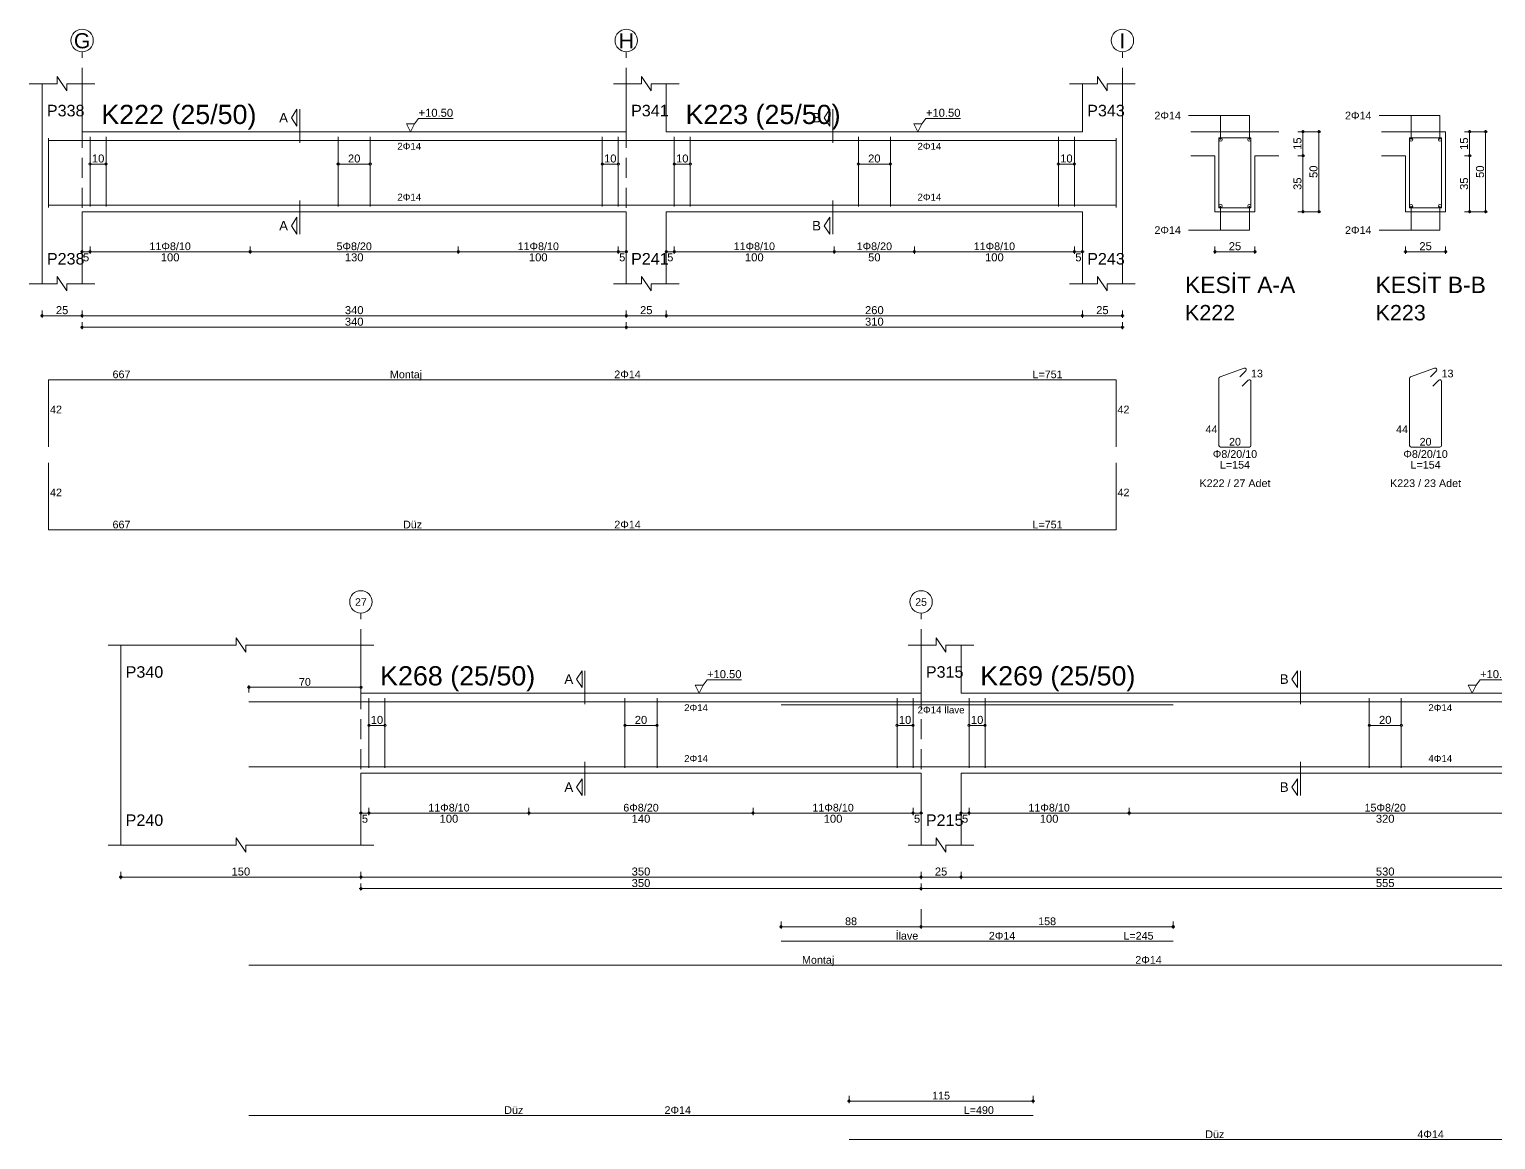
# Model space of a CAD drawing. Header units: millimetres. Extents: x 2232 to 85269, y -3593 to 5869.
# Drawn here: x 46769 to 48143, y -1453 to -412 of the extents above; entities that cross this region are included whole.
import ezdxf

# ---------------------------------------------------------------- set-up
doc = ezdxf.new("R2010")
doc.units = ezdxf.units.MM
doc.linetypes.add('DASHDOT2', pattern=[12.7, 6.35, -3.175, 0, -3.175])
doc.linetypes.add('DASHED4', pattern=[18.75, 12.5, -6.25])
doc.layers.add('aks', color=251, linetype='DASHDOT2', lineweight=35)
for name, color, linetype in [('Donatı Topl. Uzun. Yazısı', 7, 'Continuous'), ('Donatı Uz. Yazısı', 7, 'Continuous'), ('Donatı Yazısı', 7, 'Continuous'), ('Donatı Çizgisi', 7, 'Continuous'), ('Kiriş', 7, 'Continuous'), ('Standart', 7, 'Continuous'), ('Ölçülendirme', 7, 'Continuous')]:
    doc.layers.add(name, color=color, linetype=linetype)
doc.styles.add('arial_1_18', font='arial.ttf', dxfattribs={"height": 0.2})

# ---------------------------------------------------------------- blocks, each defined once
blk = doc.blocks.new('IDE792Entity7469')
at = {"layer": 'aks', "color": 30, "linetype": 'DASHED4', "lineweight": 5}
for points in [[(9828.24, 2001.7), (9828.24, 2136.7)], [(10168.24, 2001.7), (10168.24, 2136.7)], [(10478.24, 2001.7), (10478.24, 2136.7)]]:
    blk.add_lwpolyline(points, dxfattribs=at)
at = {"layer": 'aks', "color": 1, "linetype": 'Continuous', "lineweight": 5}
for centre in [(9828.24, 2143.7), (10168.24, 2143.7), (10478.24, 2143.7)]:
    blk.add_circle(centre, 7, dxfattribs=at)
at = {"layer": 'Donatı Çizgisi', "color": 5, "linetype": 'Continuous', "lineweight": 5}
for points in [[(9807.24, 2039.3), (9807.24, 2082.7)], [(9807.24, 2081.3), (10474.24, 2081.3)], [(9833.24, 2039.9), (9833.24, 2083.5)], [(9843.24, 2039.9), (9843.24, 2083.5)], [(9988.24, 2039.9), (9988.24, 2083.5)], [(10008.24, 2039.9), (10008.24, 2083.5)], [(10153.24, 2039.9), (10153.24, 2083.5)], [(10163.24, 2039.9), (10163.24, 2083.5)], [(10198.24, 2039.9), (10198.24, 2083.5)], [(10208.24, 2039.9), (10208.24, 2083.5)], [(10313.24, 2039.9), (10313.24, 2083.5)], [(10333.24, 2039.9), (10333.24, 2083.5)], [(10438.24, 2039.9), (10438.24, 2083.5)], [(10448.24, 2039.9), (10448.24, 2083.5)], [(10474.24, 2039.3), (10474.24, 2082.7)], [(10538.57, 2039.2), (10538.57, 2082.8)], [(10538.57, 2082.8), (10558.57, 2082.8)], [(10558.57, 2039.2), (10558.57, 2082.8)], [(10657.65, 2039.2), (10657.65, 2082.8)], [(10657.65, 2082.8), (10677.65, 2082.8)], [(10677.65, 2039.2), (10677.65, 2082.8)], [(9807.24, 2040.7), (10474.24, 2040.7)], [(10538.57, 2039.2), (10558.57, 2039.2)], [(10657.65, 2039.2), (10677.65, 2039.2)], [(10539.24, 1933.44), (10554.25, 1938.91)], [(10551.68, 1933.59), (10555.32, 1937.23)], [(10658.33, 1933.44), (10673.33, 1938.91)], [(10670.76, 1933.59), (10674.4, 1937.23)], [(9807.24, 1889.7), (9807.24, 1931.7)], [(9807.24, 1931.7), (10474.24, 1931.7)], [(10474.24, 1889.7), (10474.24, 1931.7)], [(10538.57, 1890.62), (10538.57, 1932.49)], [(10553.05, 1927.68), (10556.83, 1931.46)], [(10558.57, 1890.62), (10558.57, 1930.74)], [(10657.65, 1890.62), (10657.65, 1932.49)], [(10672.14, 1927.68), (10675.91, 1931.46)], [(10677.65, 1890.62), (10677.65, 1930.74)], [(10539.59, 1889.6), (10557.55, 1889.6)], [(10658.67, 1889.6), (10676.63, 1889.6)], [(9807.24, 1837.85), (9807.24, 1879.85)], [(10474.24, 1837.85), (10474.24, 1879.85)], [(9807.24, 1837.85), (10474.24, 1837.85)]]:
    blk.add_lwpolyline(points, dxfattribs=at)
for centre in [(10539.57, 2081.8), (10557.57, 2081.8), (10658.65, 2081.8), (10676.65, 2081.8), (10539.57, 2040.2), (10557.57, 2040.2), (10658.65, 2040.2), (10676.65, 2040.2)]:
    blk.add_circle(centre, 1, dxfattribs=at)
for centre, start, end in [((10539.59, 1932.49), 110, 180), ((10554.6, 1937.95), 315, 110), ((10658.67, 1932.49), 110, 180), ((10673.68, 1937.95), 315, 110), ((10557.55, 1930.74), 0, 135), ((10676.63, 1930.74), 0, 135), ((10539.59, 1890.62), 180, 270), ((10557.55, 1890.62), 270, 0), ((10658.67, 1890.62), 180, 270), ((10676.63, 1890.62), 270, 0)]:
    blk.add_arc(centre, 1.02, start, end, dxfattribs=at)
at = {"layer": 'Kiriş', "color": 1, "linetype": 'Continuous', "lineweight": 5}
for points in [[(9795.24, 2116.7), (9812.74, 2116.7)], [(9803.24, 1991.7), (9803.24, 2116.7)], [(9812.74, 2116.7), (9812.74, 2121.2)], [(9818.74, 2112.2), (9812.74, 2121.2)], [(9818.74, 2112.2), (9818.74, 2116.7)], [(9818.74, 2116.7), (9836.24, 2116.7)], [(9828.24, 2086.7), (9828.24, 2116.7)], [(10160.24, 2116.7), (10177.74, 2116.7)], [(10168.24, 2086.7), (10168.24, 2116.7)], [(10177.74, 2116.7), (10177.74, 2121.2)], [(10183.74, 2112.2), (10177.74, 2121.2)], [(10183.74, 2116.7), (10201.24, 2116.7)], [(10183.74, 2112.2), (10183.74, 2116.7)], [(10193.24, 2086.7), (10193.24, 2116.7)], [(10445.24, 2116.7), (10462.74, 2116.7)], [(10453.24, 2086.7), (10453.24, 2116.7)], [(10462.74, 2116.7), (10462.74, 2121.2)], [(10468.74, 2112.2), (10462.74, 2121.2)], [(10468.74, 2116.7), (10486.24, 2116.7)], [(10468.74, 2112.2), (10468.74, 2116.7)], [(10478.24, 1991.7), (10478.24, 2116.7)], [(9828.24, 2086.7), (10168.24, 2086.7)], [(10193.24, 2086.7), (10453.24, 2086.7)], [(10521.07, 2086.7), (10576.07, 2086.7)], [(10640.15, 2086.7), (10680.15, 2086.7)], [(10680.15, 2036.7), (10680.15, 2086.7)], [(10521.07, 2071.7), (10536.07, 2071.7)], [(10536.07, 2036.7), (10536.07, 2071.7)], [(10561.07, 2071.7), (10576.07, 2071.7)], [(10561.07, 2036.7), (10561.07, 2071.7)], [(10640.15, 2071.7), (10655.15, 2071.7)], [(10655.15, 2036.7), (10655.15, 2071.7)], [(9828.24, 2036.7), (10168.24, 2036.7)], [(9828.24, 1991.7), (9828.24, 2036.7)], [(10168.24, 1991.7), (10168.24, 2036.7)], [(10193.24, 2036.7), (10453.24, 2036.7)], [(10193.24, 1991.7), (10193.24, 2036.7)], [(10453.24, 1991.7), (10453.24, 2036.7)], [(10536.07, 2036.7), (10561.07, 2036.7)], [(10655.15, 2036.7), (10680.15, 2036.7)], [(9795.24, 1991.7), (9812.74, 1991.7)], [(9818.74, 1987.2), (9812.74, 1996.2)], [(9812.74, 1991.7), (9812.74, 1996.2)], [(9818.74, 1991.7), (9836.24, 1991.7)], [(9818.74, 1987.2), (9818.74, 1991.7)], [(10160.24, 1991.7), (10177.74, 1991.7)], [(10183.74, 1987.2), (10177.74, 1996.2)], [(10177.74, 1991.7), (10177.74, 1996.2)], [(10183.74, 1991.7), (10201.24, 1991.7)], [(10183.74, 1987.2), (10183.74, 1991.7)], [(10445.24, 1991.7), (10462.74, 1991.7)], [(10468.74, 1987.2), (10462.74, 1996.2)], [(10462.74, 1991.7), (10462.74, 1996.2)], [(10468.74, 1991.7), (10486.24, 1991.7)], [(10468.74, 1987.2), (10468.74, 1991.7)]]:
    blk.add_lwpolyline(points, dxfattribs=at)
at = {"layer": 'Ölçülendirme', "color": 1, "linetype": 'Continuous', "lineweight": 5}
for points in [[(9958.99, 2095.45), (9962.49, 2100.7)], [(9962.49, 2090.2), (9962.49, 2100.7)], [(9964.24, 2079.7), (9964.24, 2100.7)], [(10291.99, 2095.45), (10295.49, 2100.7)], [(10295.49, 2090.2), (10295.49, 2100.7)], [(10297.24, 2079.7), (10297.24, 2100.7)], [(9962.49, 2090.2), (9958.99, 2095.45)], [(10033.49, 2086.7), (10030.99, 2091.7)], [(10030.99, 2091.7), (10035.99, 2091.7)], [(10035.99, 2091.7), (10033.49, 2086.7)], [(10035.99, 2091.7), (10038.49, 2095.03)], [(10038.49, 2095.03), (10060.05, 2095.03)], [(10295.49, 2090.2), (10291.99, 2095.45)], [(10350.49, 2086.7), (10347.99, 2091.7)], [(10347.99, 2091.7), (10352.99, 2091.7)], [(10352.99, 2091.7), (10350.49, 2086.7)], [(10352.99, 2091.7), (10355.49, 2095.03)], [(10355.49, 2095.03), (10377.05, 2095.03)], [(10519.57, 2096.8), (10557.57, 2096.8)], [(10539.57, 2081.8), (10539.57, 2096.8)], [(10557.57, 2081.8), (10557.57, 2096.8)], [(10638.65, 2096.8), (10676.65, 2096.8)], [(10658.65, 2081.8), (10658.65, 2096.8)], [(10676.65, 2081.8), (10676.65, 2096.8)], [(10033.49, 2086.7), (10033.49, 2086.7)], [(10350.49, 2086.7), (10350.49, 2086.7)], [(10587.82, 2086.7), (10602.32, 2086.7)], [(10591.07, 2035.7), (10591.07, 2087.7)], [(10601.07, 2035.7), (10601.07, 2087.7)], [(10691.9, 2086.7), (10706.4, 2086.7)], [(10695.15, 2035.7), (10695.15, 2087.7)], [(10705.15, 2035.7), (10705.15, 2087.7)], [(10587.82, 2071.7), (10592.32, 2071.7)], [(10691.9, 2071.7), (10696.4, 2071.7)], [(9833.24, 2066.5), (9843.24, 2066.5)], [(9988.24, 2066.5), (10008.24, 2066.5)], [(10153.24, 2066.5), (10163.24, 2066.5)], [(10198.24, 2066.5), (10208.24, 2066.5)], [(10313.24, 2066.5), (10333.24, 2066.5)], [(10438.24, 2066.5), (10448.24, 2066.5)], [(9964.24, 2022.7), (9964.24, 2043.7)], [(10297.24, 2022.7), (10297.24, 2043.7)], [(10539.57, 2025.2), (10539.57, 2040.2)], [(10557.57, 2025.2), (10557.57, 2040.2)], [(10587.82, 2036.7), (10602.32, 2036.7)], [(10658.65, 2025.2), (10658.65, 2040.2)], [(10676.65, 2025.2), (10676.65, 2040.2)], [(10691.9, 2036.7), (10706.4, 2036.7)], [(9958.99, 2027.95), (9962.49, 2033.2)], [(9962.49, 2022.7), (9958.99, 2027.95)], [(9962.49, 2022.7), (9962.49, 2033.2)], [(10291.99, 2027.95), (10295.49, 2033.2)], [(10295.49, 2022.7), (10291.99, 2027.95)], [(10295.49, 2022.7), (10295.49, 2033.2)], [(10519.57, 2025.2), (10557.57, 2025.2)], [(10638.65, 2025.2), (10676.65, 2025.2)], [(9827.24, 2011.7), (10169.24, 2011.7)], [(9828.24, 2010.45), (9828.24, 2014.95)], [(9833.24, 2010.45), (9833.24, 2014.95)], [(9933.24, 2010.45), (9933.24, 2014.95)], [(10063.24, 2010.45), (10063.24, 2014.95)], [(10163.24, 2010.45), (10163.24, 2014.95)], [(10168.24, 2010.45), (10168.24, 2014.95)], [(10192.24, 2011.7), (10454.24, 2011.7)], [(10193.24, 2010.45), (10193.24, 2014.95)], [(10198.24, 2010.45), (10198.24, 2014.95)], [(10298.24, 2010.45), (10298.24, 2014.95)], [(10348.24, 2010.45), (10348.24, 2014.95)], [(10448.24, 2010.45), (10448.24, 2014.95)], [(10453.24, 2010.45), (10453.24, 2014.95)], [(10535.07, 2011.7), (10562.07, 2011.7)], [(10536.07, 2010.45), (10536.07, 2014.95)], [(10561.07, 2010.45), (10561.07, 2014.95)], [(10654.15, 2011.7), (10681.15, 2011.7)], [(10655.15, 2010.45), (10655.15, 2014.95)], [(10680.15, 2010.45), (10680.15, 2014.95)], [(9802.24, 1971.7), (10479.24, 1971.7)], [(9803.24, 1970.45), (9803.24, 1974.95)], [(9828.24, 1970.45), (9828.24, 1974.95)], [(10168.24, 1970.45), (10168.24, 1974.95)], [(10193.24, 1970.45), (10193.24, 1974.95)], [(10453.24, 1970.45), (10453.24, 1974.95)], [(10478.24, 1970.45), (10478.24, 1974.95)], [(9827.24, 1964.5), (10479.24, 1964.5)], [(9828.24, 1963.25), (9828.24, 1967.75)], [(10168.24, 1963.25), (10168.24, 1967.75)], [(10478.24, 1963.25), (10478.24, 1967.75)]]:
    blk.add_lwpolyline(points, dxfattribs=at)
for centre in [(10591.07, 2086.7), (10601.07, 2086.7), (10695.15, 2086.7), (10705.15, 2086.7), (10591.07, 2071.7), (10695.15, 2071.7), (9833.24, 2066.5), (9843.24, 2066.5), (9988.24, 2066.5), (10008.24, 2066.5), (10153.24, 2066.5), (10163.24, 2066.5), (10198.24, 2066.5), (10208.24, 2066.5), (10313.24, 2066.5), (10333.24, 2066.5), (10438.24, 2066.5), (10448.24, 2066.5), (10591.07, 2036.7), (10601.07, 2036.7), (10695.15, 2036.7), (10705.15, 2036.7), (9828.24, 2011.7), (9833.24, 2011.7), (9833.24, 2011.7), (9933.24, 2011.7), (9933.24, 2011.7), (10063.24, 2011.7), (10063.24, 2011.7), (10163.24, 2011.7), (10163.24, 2011.7), (10168.24, 2011.7), (10193.24, 2011.7), (10198.24, 2011.7), (10198.24, 2011.7), (10298.24, 2011.7), (10298.24, 2011.7), (10348.24, 2011.7), (10348.24, 2011.7), (10448.24, 2011.7), (10448.24, 2011.7), (10453.24, 2011.7), (10536.07, 2011.7), (10561.07, 2011.7), (10655.15, 2011.7), (10680.15, 2011.7), (9803.24, 1971.7), (9828.24, 1971.7), (9828.24, 1971.7), (10168.24, 1971.7), (10168.24, 1971.7), (10193.24, 1971.7), (10193.24, 1971.7), (10453.24, 1971.7), (10453.24, 1971.7), (10478.24, 1971.7), (9828.24, 1964.5), (10168.24, 1964.5), (10168.24, 1964.5), (10478.24, 1964.5)]:
    blk.add_circle(centre, 0.75, dxfattribs=at)
at = {"layer": 'aks', "color": 1, "linetype": 'Continuous', "lineweight": 5, "style": 'arial_1_18'}
for s, p in [('G', (9823.11, 2138.82)), ('H', (10163.47, 2138.82)), ('I', (10476.4, 2138.82))]:
    blk.add_text(s, height=9.45, dxfattribs=at).set_placement(p)
at = {"layer": 'Donatı Topl. Uzun. Yazısı', "color": 1, "linetype": 'Continuous', "lineweight": 5, "style": 'arial_1_18'}
for s, p in [('L=751', (10422.05, 1932.66)), ('L=154', (10539.15, 1876.16)), ('L=154', (10658.24, 1876.16)), ('L=751', (10422.05, 1838.81))]:
    blk.add_text(s, height=4.8, dxfattribs=at).set_placement(p)
at = {"layer": 'Donatı Uz. Yazısı', "color": 1, "linetype": 'Continuous', "lineweight": 5, "style": 'arial_1_18'}
for s, p in [('667', (9847.26, 1932.66)), ('13', (10558.57, 1933.2)), ('13', (10677.65, 1933.2)), ('42', (9808.2, 1910.7)), ('42', (10475.2, 1910.7)), ('44', (10530.15, 1898.32)), ('44', (10649.24, 1898.32)), ('20', (10544.84, 1890.56)), ('20', (10663.93, 1890.56)), ('42', (9808.2, 1858.85)), ('42', (10475.2, 1858.85)), ('667', (9847.26, 1838.81))]:
    blk.add_text(s, height=4.8, dxfattribs=at).set_placement(p)
at = {"layer": 'Donatı Yazısı', "color": 5, "linetype": 'Continuous', "lineweight": 5, "style": 'arial_1_18'}
for s, p in [('2Φ14', (10498.24, 2094.4)), ('2Φ14', (10617.32, 2094.4)), ('2Φ14', (10498.24, 2022.8)), ('2Φ14', (10617.32, 2022.8)), ('2Φ14', (10160.75, 1932.66)), ('Φ8/20/10', (10534.71, 1882.88)), ('Φ8/20/10', (10653.79, 1882.88)), ('K222 / 27 Adet', (10526.39, 1864.64)), ('K223 / 23 Adet', (10645.47, 1864.64)), ('2Φ14', (10160.75, 1838.81))]:
    blk.add_text(s, height=4.8, dxfattribs=at).set_placement(p)
for p in [(10025.2, 2075.42), (10350.2, 2075.42), (10025.2, 2043.66), (10350.2, 2043.66)]:
    blk.add_text('2Φ14', height=4.32, rotation=360, dxfattribs=at).set_placement(p)
at = {"layer": 'Donatı Yazısı', "color": 1, "linetype": 'Continuous', "lineweight": 5, "style": 'arial_1_18'}
for s, p in [('Montaj', (10020.56, 1932.66)), ('Düz', (10028.76, 1838.81))]:
    blk.add_text(s, height=4.8, dxfattribs=at).set_placement(p)
at = {"layer": 'Kiriş', "color": 1, "linetype": 'Continuous', "lineweight": 5, "style": 'arial_1_18'}
for s, height, p in [('P338', 7.2, (9806.24, 2096.3)), ('K222 (25/50)', 12, (9840.24, 2091.5)), ('P341', 7.2, (10171.24, 2096.3)), ('K223 (25/50)', 12, (10205.24, 2091.5)), ('P343', 7.2, (10456.24, 2096.3)), ('P238', 7.2, (9806.24, 2003.7)), ('P241', 7.2, (10171.24, 2003.7)), ('P243', 7.2, (10456.24, 2003.7)), ('KESİT A-A', 10.2, (10517.37, 1985.9)), ('KESİT B-B', 10.2, (10636.45, 1985.9)), ('K222', 9.6, (10517.37, 1968.82)), ('K223', 9.6, (10636.45, 1968.82))]:
    blk.add_text(s, height=height, dxfattribs=at).set_placement(p)
at = {"layer": 'Ölçülendirme', "color": 1, "linetype": 'Continuous', "lineweight": 5, "style": 'arial_1_18'}
for s, height, p in [('A', 5.95, (9951.34, 2092.48)), ('+10.50', 5, (10038.49, 2096.03)), ('B', 5.95, (10284.34, 2092.48)), ('+10.50', 5, (10355.49, 2096.03)), ('A', 5.95, (9951.34, 2024.98)), ('B', 5.95, (10284.34, 2024.98)), ('25', 5, (10544.69, 2012.66)), ('25', 5, (10663.77, 2012.66)), ('5', 5, (9828.79, 2005.7)), ('100', 5, (9877.41, 2005.7)), ('130', 5, (9992.41, 2005.7)), ('100', 5, (10107.41, 2005.7)), ('5', 5, (10163.79, 2005.7)), ('5', 5, (10193.79, 2005.7)), ('100', 5, (10242.41, 2005.7)), ('50', 5, (10319.35, 2005.7)), ('100', 5, (10392.41, 2005.7)), ('5', 5, (10448.79, 2005.7)), ('25', 5, (9811.85, 1972.7)), ('340', 5, (9992.41, 1972.7)), ('340', 5, (9992.41, 1965.5)), ('25', 5, (10176.85, 1972.7)), ('310', 5, (10317.41, 1965.5)), ('260', 5, (10317.41, 1972.7)), ('25', 5, (10461.85, 1972.7))]:
    blk.add_text(s, height=height, dxfattribs=at).set_placement(p)
for s, rotation, p in [('15', 90, (10590.11, 2075.32)), ('15', 90, (10694.19, 2075.32)), ('10', 360, (9834.35, 2067.46)), ('20', 360, (9994.35, 2067.46)), ('10', 360, (10154.35, 2067.46)), ('10', 360, (10199.35, 2067.46)), ('20', 360, (10319.35, 2067.46)), ('10', 360, (10439.35, 2067.46)), ('50', 90, (10600.11, 2057.82)), ('50', 90, (10704.19, 2057.82)), ('35', 90, (10590.11, 2050.32)), ('35', 90, (10694.19, 2050.32))]:
    blk.add_text(s, height=5, rotation=rotation, dxfattribs=at).set_placement(p)
at = {"layer": 'Ölçülendirme', "color": 5, "linetype": 'Continuous', "lineweight": 5, "style": 'arial_1_18'}
for s, p in [('11Φ8/10', (9870.31, 2012.7)), ('5Φ8/20', (9987.17, 2012.7)), ('11Φ8/10', (10100.31, 2012.7)), ('11Φ8/10', (10235.31, 2012.7)), ('1Φ8/20', (10312.17, 2012.7)), ('11Φ8/10', (10385.31, 2012.7))]:
    blk.add_text(s, height=4.8, dxfattribs=at).set_placement(p)
blk = doc.blocks.new('IDE792Entity7502')
at = {"layer": 'aks', "color": 30, "linetype": 'DASHED4', "lineweight": 5}
for points in [[(10628.24, 1663.75), (10628.24, 1798.75)], [(10978.24, 1663.75), (10978.24, 1798.75)], [(10978.24, 1602.75), (10978.24, 1613.75)]]:
    blk.add_lwpolyline(points, dxfattribs=at)
at = {"layer": 'aks', "color": 1, "linetype": 'Continuous', "lineweight": 5}
for centre in [(10628.24, 1805.75), (10978.24, 1805.75)]:
    blk.add_circle(centre, 7, dxfattribs=at)
at = {"layer": 'Donatı Çizgisi', "color": 5, "linetype": 'Continuous', "lineweight": 5}
for points in [[(10558.24, 1743.35), (11603.24, 1743.35)], [(10633.24, 1701.95), (10633.24, 1745.55)], [(10643.24, 1701.95), (10643.24, 1745.55)], [(10793.24, 1701.95), (10793.24, 1745.55)], [(10813.24, 1701.95), (10813.24, 1745.55)], [(10890.74, 1741.35), (11135.74, 1741.35)], [(10963.24, 1701.95), (10963.24, 1745.55)], [(10973.24, 1701.95), (10973.24, 1745.55)], [(11008.24, 1701.95), (11008.24, 1745.55)], [(11018.24, 1701.95), (11018.24, 1745.55)], [(11258.24, 1701.95), (11258.24, 1745.55)], [(11278.24, 1701.95), (11278.24, 1745.55)], [(10558.24, 1702.75), (11603.24, 1702.75)], [(10890.74, 1593.75), (11135.74, 1593.75)], [(10558.24, 1578.65), (11603.24, 1578.65)], [(10558.24, 1484.8), (11048.24, 1484.8)], [(10933.24, 1469.7), (11603.24, 1469.7)]]:
    blk.add_lwpolyline(points, dxfattribs=at)
at = {"layer": 'Kiriş', "color": 1, "linetype": 'Continuous', "lineweight": 5}
for points in [[(10470.24, 1778.75), (10550.24, 1778.75)], [(10478.24, 1653.75), (10478.24, 1778.75)], [(10550.24, 1778.75), (10550.24, 1783.25)], [(10556.24, 1774.25), (10550.24, 1783.25)], [(10556.24, 1774.25), (10556.24, 1778.75)], [(10556.24, 1778.75), (10636.24, 1778.75)], [(10628.24, 1748.75), (10628.24, 1778.75)], [(10970.24, 1778.75), (10987.74, 1778.75)], [(10978.24, 1748.75), (10978.24, 1778.75)], [(10987.74, 1778.75), (10987.74, 1783.25)], [(10993.74, 1774.25), (10987.74, 1783.25)], [(10993.74, 1778.75), (11011.24, 1778.75)], [(10993.74, 1774.25), (10993.74, 1778.75)], [(11003.24, 1748.75), (11003.24, 1778.75)], [(10628.24, 1748.75), (10978.24, 1748.75)], [(11003.24, 1748.75), (11533.24, 1748.75)], [(10628.24, 1698.75), (10978.24, 1698.75)], [(10628.24, 1653.75), (10628.24, 1698.75)], [(10978.24, 1653.75), (10978.24, 1698.75)], [(11003.24, 1698.75), (11533.24, 1698.75)], [(11003.24, 1653.75), (11003.24, 1698.75)], [(10470.24, 1653.75), (10550.24, 1653.75)], [(10556.24, 1649.25), (10550.24, 1658.25)], [(10550.24, 1653.75), (10550.24, 1658.25)], [(10556.24, 1653.75), (10636.24, 1653.75)], [(10556.24, 1649.25), (10556.24, 1653.75)], [(10970.24, 1653.75), (10987.74, 1653.75)], [(10993.74, 1649.25), (10987.74, 1658.25)], [(10987.74, 1653.75), (10987.74, 1658.25)], [(10993.74, 1653.75), (11011.24, 1653.75)], [(10993.74, 1649.25), (10993.74, 1653.75)]]:
    blk.add_lwpolyline(points, dxfattribs=at)
at = {"layer": 'Ölçülendirme', "color": 1, "linetype": 'Continuous', "lineweight": 5}
for points in [[(10762.99, 1757.5), (10766.49, 1762.75)], [(10766.49, 1752.25), (10766.49, 1762.75)], [(10768.24, 1741.75), (10768.24, 1762.75)], [(11209.99, 1757.5), (11213.49, 1762.75)], [(11213.49, 1752.25), (11213.49, 1762.75)], [(11215.24, 1741.75), (11215.24, 1762.75)], [(10557.24, 1752.35), (10629.24, 1752.35)], [(10558.24, 1749.1), (10558.24, 1753.6)], [(10628.24, 1749.1), (10628.24, 1753.6)], [(10766.49, 1752.25), (10762.99, 1757.5)], [(10839.49, 1748.75), (10836.99, 1753.75)], [(10836.99, 1753.75), (10841.99, 1753.75)], [(10841.99, 1753.75), (10839.49, 1748.75)], [(10841.99, 1753.75), (10844.49, 1757.08)], [(10844.49, 1757.08), (10866.05, 1757.08)], [(11213.49, 1752.25), (11209.99, 1757.5)], [(11322.49, 1748.75), (11319.99, 1753.75)], [(11319.99, 1753.75), (11324.99, 1753.75)], [(11324.99, 1753.75), (11322.49, 1748.75)], [(11324.99, 1753.75), (11327.49, 1757.08)], [(11327.49, 1757.08), (11349.05, 1757.08)], [(10839.49, 1748.75), (10839.49, 1748.75)], [(11322.49, 1748.75), (11322.49, 1748.75)], [(10633.24, 1728.55), (10643.24, 1728.55)], [(10793.24, 1728.55), (10813.24, 1728.55)], [(10963.24, 1728.55), (10973.24, 1728.55)], [(11008.24, 1728.55), (11018.24, 1728.55)], [(11258.24, 1728.55), (11278.24, 1728.55)], [(10768.24, 1684.75), (10768.24, 1705.75)], [(11215.24, 1684.75), (11215.24, 1705.75)], [(10762.99, 1690), (10766.49, 1695.25)], [(10766.49, 1684.75), (10766.49, 1695.25)], [(11209.99, 1690), (11213.49, 1695.25)], [(11213.49, 1684.75), (11213.49, 1695.25)], [(10766.49, 1684.75), (10762.99, 1690)], [(11213.49, 1684.75), (11209.99, 1690)], [(10628.24, 1672.5), (10628.24, 1677)], [(10633.24, 1672.5), (10633.24, 1677)], [(10733.24, 1672.5), (10733.24, 1677)], [(10873.24, 1672.5), (10873.24, 1677)], [(10973.24, 1672.5), (10973.24, 1677)], [(10978.24, 1672.5), (10978.24, 1677)], [(11003.24, 1672.5), (11003.24, 1677)], [(11008.24, 1672.5), (11008.24, 1677)], [(11108.24, 1672.5), (11108.24, 1677)], [(10627.24, 1673.75), (10979.24, 1673.75)], [(11002.24, 1673.75), (11534.24, 1673.75)], [(10477.24, 1633.75), (11789.24, 1633.75)], [(10478.24, 1632.5), (10478.24, 1637)], [(10628.24, 1632.5), (10628.24, 1637)], [(10978.24, 1632.5), (10978.24, 1637)], [(11003.24, 1632.5), (11003.24, 1637)], [(10627.24, 1626.55), (11534.24, 1626.55)], [(10628.24, 1625.3), (10628.24, 1629.8)], [(10978.24, 1625.3), (10978.24, 1629.8)], [(10890.74, 1601.5), (10890.74, 1606)], [(10978.24, 1601.5), (10978.24, 1606)], [(10978.24, 1601.5), (10978.24, 1606)], [(11135.74, 1601.5), (11135.74, 1606)], [(10889.74, 1602.75), (10979.24, 1602.75)], [(10977.24, 1602.75), (11136.74, 1602.75)], [(10932.24, 1493.8), (11049.24, 1493.8)], [(10933.24, 1492.55), (10933.24, 1497.05)], [(11048.24, 1492.55), (11048.24, 1497.05)]]:
    blk.add_lwpolyline(points, dxfattribs=at)
for centre in [(10558.24, 1752.35), (10628.24, 1752.35), (10633.24, 1728.55), (10643.24, 1728.55), (10793.24, 1728.55), (10813.24, 1728.55), (10963.24, 1728.55), (10973.24, 1728.55), (11008.24, 1728.55), (11018.24, 1728.55), (11258.24, 1728.55), (11278.24, 1728.55), (10628.24, 1673.75), (10633.24, 1673.75), (10633.24, 1673.75), (10733.24, 1673.75), (10733.24, 1673.75), (10873.24, 1673.75), (10873.24, 1673.75), (10973.24, 1673.75), (10973.24, 1673.75), (10978.24, 1673.75), (11003.24, 1673.75), (11008.24, 1673.75), (11008.24, 1673.75), (11108.24, 1673.75), (11108.24, 1673.75), (10478.24, 1633.75), (10628.24, 1633.75), (10628.24, 1633.75), (10978.24, 1633.75), (10978.24, 1633.75), (11003.24, 1633.75), (11003.24, 1633.75), (10628.24, 1626.55), (10978.24, 1626.55), (10978.24, 1626.55), (10890.74, 1602.75), (10978.24, 1602.75), (10978.24, 1602.75), (11135.74, 1602.75), (10933.24, 1493.8), (11048.24, 1493.8)]:
    blk.add_circle(centre, 0.75, dxfattribs=at)
at = {"layer": 'aks', "color": 1, "linetype": 'Continuous', "lineweight": 5, "style": 'arial_1_18'}
for s, p in [('27', (10624.57, 1803.31)), ('25', (10974.57, 1803.31))]:
    blk.add_text(s, height=4.725, dxfattribs=at).set_placement(p)
at = {"layer": 'Donatı Topl. Uzun. Yazısı', "color": 1, "linetype": 'Continuous', "lineweight": 5, "style": 'arial_1_18'}
for s, p in [('L=245', (11104.66, 1594.71)), ('L=490', (11004.91, 1485.76))]:
    blk.add_text(s, height=4.8, dxfattribs=at).set_placement(p)
at = {"layer": 'Donatı Yazısı', "color": 5, "linetype": 'Continuous', "lineweight": 5, "style": 'arial_1_18'}
for s, p in [('2Φ14', (10830.2, 1737.47)), ('2Φ14', (11295.2, 1737.47)), ('2Φ14', (10830.2, 1705.71)), ('4Φ14', (11295.2, 1705.71))]:
    blk.add_text(s, height=4.32, rotation=360, dxfattribs=at).set_placement(p)
for s, height, p in [('2Φ14 İlave', 4.32, (10976.08, 1736.07)), ('2Φ14', 4.8, (11020.59, 1594.71)), ('2Φ14', 4.8, (11112.09, 1579.61)), ('2Φ14', 4.8, (10817.94, 1485.76)), ('4Φ14', 4.8, (11288.34, 1470.66))]:
    blk.add_text(s, height=height, dxfattribs=at).set_placement(p)
at = {"layer": 'Donatı Yazısı', "color": 1, "linetype": 'Continuous', "lineweight": 5, "style": 'arial_1_18'}
for s, p in [('İlave', (10962.32, 1594.71)), ('Montaj', (10903.86, 1579.61)), ('Düz', (10717.82, 1485.76)), ('Düz', (11155.82, 1470.66))]:
    blk.add_text(s, height=4.8, dxfattribs=at).set_placement(p)
at = {"layer": 'Kiriş', "color": 1, "linetype": 'Continuous', "lineweight": 5, "style": 'arial_1_18'}
for s, height, p in [('P340', 7.2, (10481.24, 1758.35)), ('K268 (25/50)', 12, (10640.24, 1753.55)), ('P315', 7.2, (10981.24, 1758.35)), ('K269 (25/50)', 12, (11015.24, 1753.55)), ('P240', 7.2, (10481.24, 1665.75)), ('P215', 7.2, (10981.24, 1665.75))]:
    blk.add_text(s, height=height, dxfattribs=at).set_placement(p)
at = {"layer": 'Ölçülendirme', "color": 1, "linetype": 'Continuous', "lineweight": 5, "style": 'arial_1_18'}
for s, height, p in [('A', 5.95, (10755.35, 1754.52)), ('+10.50', 5, (10844.49, 1758.08)), ('B', 5.95, (11202.35, 1754.52)), ('+10.50', 5, (11327.49, 1758.08)), ('70', 4.8, (10589.51, 1753.35)), ('A', 5.95, (10755.35, 1687.02)), ('B', 5.95, (11202.35, 1687.02)), ('5', 5, (10628.8, 1667.75)), ('100', 5, (10677.41, 1667.75)), ('140', 5, (10797.41, 1667.75)), ('100', 5, (10917.41, 1667.75)), ('5', 5, (10973.8, 1667.75)), ('5', 5, (11003.8, 1667.75)), ('100', 5, (11052.41, 1667.75)), ('320', 5, (11262.41, 1667.75)), ('150', 5, (10547.41, 1634.75)), ('350', 5, (10797.41, 1634.75)), ('350', 5, (10797.41, 1627.55)), ('25', 5, (10986.86, 1634.75)), ('530', 5, (11262.41, 1634.75)), ('555', 5, (11262.41, 1627.55))]:
    blk.add_text(s, height=height, dxfattribs=at).set_placement(p)
for s, p in [('10', (10634.36, 1729.51)), ('20', (10799.36, 1729.51)), ('10', (10964.35, 1729.51)), ('10', (11009.36, 1729.51)), ('20', (11264.36, 1729.51))]:
    blk.add_text(s, height=5, rotation=360, dxfattribs=at).set_placement(p)
at = {"layer": 'Ölçülendirme', "color": 5, "linetype": 'Continuous', "lineweight": 5, "style": 'arial_1_18'}
for s, p in [('11Φ8/10', (10670.31, 1674.75)), ('6Φ8/20', (10792.18, 1674.75)), ('11Φ8/10', (10910.31, 1674.75)), ('11Φ8/10', (11045.31, 1674.75)), ('15Φ8/20', (11255.31, 1674.75)), ('88', (10930.76, 1603.75)), ('158', (11051.4, 1603.75)), ('115', (10985.15, 1494.8))]:
    blk.add_text(s, height=4.8, dxfattribs=at).set_placement(p)

msp = doc.modelspace()

# ---------------------------------------------------------------- block references
at = {"layer": 'Standart', "xscale": 1.5, "yscale": 1.5, "zscale": 1.5}
for name, p in [('IDE792Entity7469', (32076.3, -3638.5)), ('IDE792Entity7502', (31137.6, -3657.8))]:
    msp.add_blockref(name, p, dxfattribs=at)

doc.saveas('drawing.dxf')
